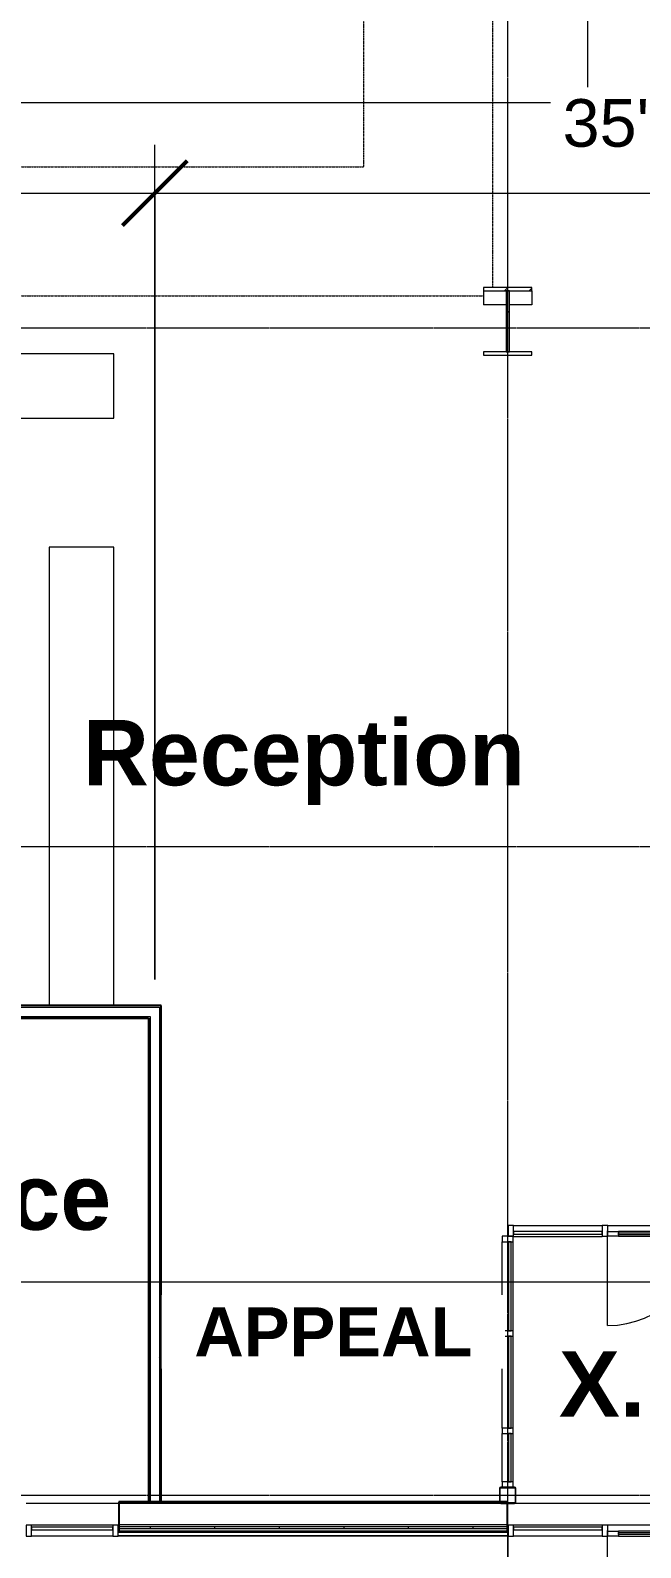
# Model space of a CAD drawing. Header units: inches. Extents: x 21753 to 28474, y -23238 to -20311.
# Drawn here: x 25803 to 26030, y -22804 to -22239 of the extents above; entities that cross this region are included whole.
import ezdxf

# ---------------------------------------------------------------- set-up
doc = ezdxf.new("R2010")
doc.units = ezdxf.units.IN
doc.header["$MEASUREMENT"] = 0
doc.linetypes.add('Dash 1_16_', pattern=[0.125, 0.0625, -0.0625])
doc.linetypes.add('Grid Line 1_2_', pattern=[0.875, 0.5, -0.125, 0.125, -0.125])
for name, color, linetype, lineweight in [('A-ANNO-DIMS', 211, 'Continuous', 9), ('A-ANNO-DIMS-192', 211, 'Continuous', 9), ('A-DOOR', 31, 'Continuous', 9), ('A-FLOR', 192, 'Continuous', 9), ('A-FLOR-CLRS', 90, 'Dash 1_16_', 9), ('A-GLAZ-CURT', 52, 'Continuous', 9), ('A-GLAZ-CWMG', 51, 'Continuous', 9), ('A-WALL', 113, 'Continuous', 9), ('A-WALL-PATT', 111, 'Continuous', 25), ('C-BLDG-PADS', 91, 'Continuous', 9), ('C-TOPO', 7, 'Continuous', 9), ('Conc', 7, 'Continuous', 9), ('G-ANNO-SYMB', 111, 'Continuous', 9), ('G-ANNO-TEXT', 231, 'Continuous', 9), ('I-WALL', 2, 'Continuous', 9), ('L-SITE-WALL', 31, 'Continuous', 9), ('M-AREA-IDEN', 171, 'Continuous', 9), ('Q-CASE', 31, 'Continuous', 9), ('S-BEAM', 12, 'Continuous', 9), ('S-COLS', 52, 'Continuous', 9), ('S-GRID', 1, 'Continuous', 9)]:
    doc.layers.add(name, color=color, linetype=linetype, lineweight=lineweight)
doc.styles.add('Arial_1', font='arial.ttf', dxfattribs={"height": 17.703593})
doc.styles.add('Arial_B', font='arialbd.ttf', dxfattribs={"height": 18.265612})
doc.styles.add('Arial_B_1', font='arialbd.ttf', dxfattribs={"height": 24.354149})
doc.dimstyles.new('Linear_-_3_32__Arial_2', dxfattribs={"dimscale": 12, "dimtxt": 18, "dimasz": 2, "dimexe": 1.5, "dimexo": 1, "dimgap": 1, "dimtad": 1, "dimrnd": 0.25, "dimzin": 1, "dimdsep": 46, "dimlunit": 4, "dimtxsty": 'Arial_1', "dimblk1": 'OBLIQUE', "dimblk2": 'OBLIQUE', "dimsah": 1, "dimcen": 0.09, "dimdle": 1.5, "dimazin": 0, "dimtfac": 1, "dimtdec": 4, "dimtix": 1, "dimtmove": 0, "dimatfit": 3, "dimfxl": 1, "dimtvp": 1, "dimtfill": 1, "dimfrac": 2, "dimtolj": 1, "dimtzin": 0, "dimarcsym": 2})
doc.dimstyles.new('Linear_-_3_32__Arial_3', dxfattribs={"dimscale": 12, "dimtxt": 18, "dimasz": 2, "dimexe": 1.5, "dimexo": 1, "dimgap": 1, "dimtad": 1, "dimrnd": 0.25, "dimzin": 1, "dimdsep": 46, "dimlunit": 4, "dimtxsty": 'Arial_1', "dimblk1": 'OBLIQUE', "dimblk2": 'OBLIQUE', "dimsah": 1, "dimcen": 0.09, "dimdle": 1.5, "dimazin": 0, "dimtfac": 1, "dimtdec": 4, "dimtix": 1, "dimtmove": 0, "dimatfit": 3, "dimfxl": 1, "dimtvp": 1, "dimtfill": 1, "dimfrac": 2, "dimtolj": 1, "dimtzin": 0, "dimarcsym": 2})
pattern_1 = [(45, (0, 0), (-19.00703, 19.00703), []), (45, (0, 28.8), (-19.00703, 19.00703), [])]
pattern_2 = [(0, (0, 0), (61.44, 15.36), [2.534, -43.546, 2.534, -43.546, -245.76]), (0, (0, 0), (61.44, 15.36), [-92.16, 2.534, -89.626, 2.534, -43.546, -107.52]), (0, (0, 0), (61.44, 15.36), [-230.4, 2.534, -28.186, 2.534, -74.266]), (120, (23.04, 7.68), (-44.02215, 45.528601), [2.534, -43.546, 2.534, -43.546, -245.76]), (120, (23.04, 7.68), (-44.02215, 45.528601), [-92.16, 2.534, -89.626, 2.534, -43.546, -107.52]), (120, (23.04, 7.68), (-44.02215, 45.528601), [-230.4, 2.534, -28.186, 2.534, -74.266]), (240, (30.72, 38.4), (-17.41785, -60.888601), [2.534, -43.546, 2.534, -43.546, -245.76]), (240, (30.72, 38.4), (-17.41785, -60.888601), [-92.16, 2.534, -89.626, 2.534, -43.546, -107.52]), (240, (30.72, 38.4), (-17.41785, -60.888601), [-230.4, 2.534, -28.186, 2.534, -74.266])]

# ---------------------------------------------------------------- blocks, each defined once
blk = doc.blocks.new('HSS-Hollow Structural Section-Column - HSS6X6X1_4-V9-First Floor Plan')
at = {"layer": 'S-COLS', "lineweight": 15}
for p, q in [((-3, 2.534), (-3, -2.534)), ((-2.767, -2.534), (-2.767, 2.534)), ((2.534, 3), (-2.534, 3)), ((-2.534, 2.767), (2.534, 2.767)), ((2.767, 2.534), (2.767, -2.534)), ((3, -2.534), (3, 2.534)), ((2.534, -2.767), (-2.534, -2.767)), ((-2.534, -3), (2.534, -3))]:
    blk.add_line(p, q, dxfattribs=at)
for centre, radius, start, end in [((-2.534, 2.534), 0.466, 90, 180), ((-2.534, 2.534), 0.233, 90, 180), ((2.534, 2.534), 0.466, 360, 90), ((2.534, 2.534), 0.233, 0, 90), ((-2.534, -2.534), 0.466, 180, 270), ((-2.534, -2.534), 0.233, 180, 270), ((2.534, -2.534), 0.233, 270, 360), ((2.534, -2.534), 0.466, 270, 360)]:
    blk.add_arc(centre, radius, start, end, dxfattribs=at)
blk = doc.blocks.new('Casework 1 - Casework 1-456223-First Floor Plan')
at = {"layer": 'Q-CASE'}
for p, q in [((25834.39, -22347.55), (25726.39, -22347.55)), ((25834.39, -22371.55), (25834.39, -22347.55)), ((25726.39, -22356.68), (25726.39, -22590.04)), ((25750.39, -22590.04), (25750.39, -22371.55)), ((25750.39, -22371.55), (25834.39, -22371.55)), ((25834.39, -22419.55), (25810.39, -22419.55)), ((25810.39, -22419.55), (25810.39, -22590.04)), ((25834.39, -22590.04), (25834.39, -22419.55))]:
    blk.add_line(p, q, dxfattribs=at)
blk = doc.blocks.new('Girt_C - 8_D-948186-First Floor Plan')
at = {"layer": 'S-BEAM'}
for p, q in [((25836.27, -22787.3), (25801.77, -22787.3)), ((26124.39, -22787.3), (25983.42, -22787.3)), ((25801.77, -22795.3), (25836.27, -22795.3)), ((25980.77, -22795.3), (26123.64, -22795.3))]:
    blk.add_line(p, q, dxfattribs=at)
blk = doc.blocks.new('System Panel - Glazed-827451-First Floor Plan')
at = {"layer": 'A-GLAZ-CURT'}
for p, q in [((16.53125, 1.25), (-16.53125, 1.25)), ((-16.53125, 1.25), (-16.53125, 0.25)), ((-16.53125, 0.25), (-16.53125, 1.25)), ((16.53125, 1.25), (-16.53125, 1.25)), ((-16.53125, 0.25), (16.53125, 0.25)), ((-16.53125, 0.25), (16.53125, 0.25)), ((16.53125, 0.25), (16.53125, 1.25)), ((16.53125, 1.25), (16.53125, 0.25))]:
    blk.add_line(p, q, dxfattribs=at)
blk = doc.blocks.new('Door_Single_Storefront - one-827452-First Floor Plan')
at = {"layer": 'A-DOOR'}
for p, q in [((-17.59375, -35.1875), (-17.59375, 0)), ((-17.59375, -0.25), (-13.59375, -0.25)), ((-13.59375, -2), (-17.59375, -2)), ((-13.59375, -0.25), (-13.59375, -2)), ((13.59375, -0.25), (-13.59375, -0.25)), ((-13.59375, -1.5), (-13.59375, -0.75)), ((-13.59375, -0.75), (13.59375, -0.75)), ((13.59375, -1.5), (-13.59375, -1.5)), ((-13.59375, -2), (13.59375, -2)), ((13.59375, -2), (13.59375, -0.25)), ((13.59375, -0.25), (17.59375, -0.25)), ((13.59375, -0.75), (13.59375, -1.5)), ((17.59375, -2), (13.59375, -2)), ((17.59375, -0.25), (17.59375, -2))]:
    blk.add_line(p, q, dxfattribs=at)
blk.add_arc((-17.59375, 0), 35.1875, 270, 0, dxfattribs=at)
blk = doc.blocks.new('Rectangular Mullion - Rectangular Mullion 1-779228-First Floor Plan')
at = {"layer": 'A-GLAZ-CWMG'}
for p, q in [((26016.08, -22795.43), (25983.02, -22795.43)), ((26016.08, -22799.43), (25983.02, -22799.43))]:
    blk.add_line(p, q, dxfattribs=at)
blk = doc.blocks.new('Rectangular Mullion - Rectangular Mullion 1-827460-First Floor Plan')
at = {"layer": 'A-GLAZ-CWMG', "lineweight": 13}
for p, q in [((0, 2), (-2, 2)), ((-2, 2), (-2, -2)), ((0, -2), (0, 2)), ((-2, -2), (0, -2))]:
    blk.add_line(p, q, dxfattribs=at)
blk = doc.blocks.new('Rectangular Mullion - Rectangular Mullion 1-827449-First Floor Plan')
at = {"layer": 'A-GLAZ-CWMG', "lineweight": 13}
for p, q in [((-1, 2), (1, 2)), ((-1, -2), (-1, 2)), ((1, 2), (1, -2)), ((1, -2), (-1, -2))]:
    blk.add_line(p, q, dxfattribs=at)
blk = doc.blocks.new('Rectangular Mullion - Rectangular Mullion 1-769169-First Floor Plan')
at = {"layer": 'A-GLAZ-CWMG'}
blk.add_line((24317.27, -22360.05), (24352.45, -22360.05), dxfattribs=at)
blk = doc.blocks.new('Rectangular Mullion - Rectangular Mullion 1-771670-First Floor Plan')
at = {"layer": 'A-GLAZ-CWMG'}
for p, q in [((25983.02, -22683.93), (26016.08, -22683.93)), ((25983.02, -22687.93), (26016.08, -22687.93))]:
    blk.add_line(p, q, dxfattribs=at)
blk = doc.blocks.new('Rectangular Mullion - Rectangular Mullion 1-827472-First Floor Plan')
at = {"layer": 'A-GLAZ-CWMG', "lineweight": 13}
for p, q in [((-2, 2), (0, 2)), ((-2, -2), (-2, 2)), ((0, 2), (0, -2)), ((0, -2), (-2, -2))]:
    blk.add_line(p, q, dxfattribs=at)
blk = doc.blocks.new('Rectangular Mullion - Rectangular Mullion 1-827470-First Floor Plan')
at = {"layer": 'A-GLAZ-CWMG', "lineweight": 13}
for p, q in [((-1, 2), (1, 2)), ((-1, -2), (-1, 2)), ((1, 2), (1, -2)), ((1, -2), (-1, -2))]:
    blk.add_line(p, q, dxfattribs=at)
blk = doc.blocks.new('System Panel - Glazed-V34-First Floor Plan')
at = {"layer": 'A-GLAZ-CURT'}
for p, q in [((16.59375, 1.25), (-16.59375, 1.25)), ((-16.59375, 1.25), (-16.59375, 0.25)), ((-16.59375, 0.25), (-16.59375, 1.25)), ((16.59375, 1.25), (-16.59375, 1.25)), ((-16.59375, 0.25), (16.59375, 0.25)), ((-16.59375, 0.25), (16.59375, 0.25)), ((16.59375, 0.25), (16.59375, 1.25)), ((16.59375, 1.25), (16.59375, 0.25))]:
    blk.add_line(p, q, dxfattribs=at)
blk = doc.blocks.new('System Panel - Glazed-827454-First Floor Plan')
at = {"layer": 'A-GLAZ-CURT'}
for p, q in [((17.09375, 1.25), (-17.09375, 1.25)), ((-17.09375, 1.25), (-17.09375, 0.25)), ((-17.09375, 0.25), (-17.09375, 1.25)), ((17.09375, 1.25), (-17.09375, 1.25)), ((-17.09375, 0.25), (17.09375, 0.25)), ((-17.09375, 0.25), (17.09375, 0.25)), ((17.09375, 0.25), (17.09375, 1.25)), ((17.09375, 1.25), (17.09375, 0.25))]:
    blk.add_line(p, q, dxfattribs=at)
blk = doc.blocks.new('System Panel - Glazed-836903-First Floor Plan')
at = {"layer": 'A-GLAZ-CURT'}
for p, q in [((9, 1.25), (-9, 1.25)), ((-9, 1.25), (-9, 0.25)), ((-9, 0.25), (-9, 1.25)), ((9, 1.25), (-9, 1.25)), ((-9, 0.25), (9, 0.25)), ((-9, 0.25), (9, 0.25)), ((9, 0.25), (9, 1.25)), ((9, 1.25), (9, 0.25))]:
    blk.add_line(p, q, dxfattribs=at)
blk = doc.blocks.new('Rectangular Mullion - Rectangular Mullion 1-V35-First Floor Plan')
at = {"layer": 'A-GLAZ-CWMG'}
for p, q in [((25978.89, -22723.12), (25978.89, -22689.93)), ((25982.89, -22723.12), (25982.89, -22689.93))]:
    blk.add_line(p, q, dxfattribs=at)
blk = doc.blocks.new('Rectangular Mullion - Rectangular Mullion 1-V14-First Floor Plan')
at = {"layer": 'A-GLAZ-CWMG'}
for p, q in [((24462.02, -22360.05), (24496.2, -22360.05)), ((24462.02, -22364.05), (24496.2, -22364.05))]:
    blk.add_line(p, q, dxfattribs=at)
blk = doc.blocks.new('Rectangular Mullion - Rectangular Mullion 1-784806-First Floor Plan')
at = {"layer": 'A-GLAZ-CWMG'}
for p, q in [((25978.89, -22779.3), (25978.89, -22761.3)), ((25982.89, -22779.3), (25982.89, -22761.3))]:
    blk.add_line(p, q, dxfattribs=at)
blk = doc.blocks.new('Rectangular Mullion - Rectangular Mullion 1-V36-First Floor Plan')
at = {"layer": 'A-GLAZ-CWMG', "lineweight": 13}
for p, q in [((-2, 2), (0, 2)), ((-2, -2), (-2, 2)), ((0, -2), (-2, -2))]:
    blk.add_line(p, q, dxfattribs=at)
blk = doc.blocks.new('Rectangular Mullion - Rectangular Mullion 1-836905-First Floor Plan')
at = {"layer": 'A-GLAZ-CWMG', "lineweight": 13}
for p, q in [((0, 2), (-2, 2)), ((-2, 2), (-2, -2)), ((0, -2), (0, 2)), ((-2, -2), (0, -2))]:
    blk.add_line(p, q, dxfattribs=at)
blk = doc.blocks.new('System Panel - Glazed-827476-First Floor Plan')
at = {"layer": 'A-GLAZ-CURT'}
for p, q in [((15.125, 1.25), (-15.125, 1.25)), ((-15.125, 1.25), (-15.125, 0.25)), ((-15.125, 0.25), (-15.125, 1.25)), ((15.125, 1.25), (-15.125, 1.25)), ((-15.125, 0.25), (15.125, 0.25)), ((-15.125, 0.25), (15.125, 0.25)), ((15.125, 0.25), (15.125, 1.25)), ((15.125, 1.25), (15.125, 0.25))]:
    blk.add_line(p, q, dxfattribs=at)
blk = doc.blocks.new('Rectangular Mullion - Rectangular Mullion 1-789464-First Floor Plan')
at = {"layer": 'A-GLAZ-CWMG'}
for p, q in [((25110.27, -22795.43), (25080.02, -22795.43)), ((25110.27, -22799.43), (25080.02, -22799.43))]:
    blk.add_line(p, q, dxfattribs=at)
blk = doc.blocks.new('Rectangular Mullion - Rectangular Mullion 1-827457-First Floor Plan')
at = {"layer": 'A-GLAZ-CWMG', "lineweight": 13}
for p, q in [((-2, 2), (0, 2)), ((-2, -2), (-2, 2)), ((0, 2), (0, -2)), ((0, -2), (-2, -2))]:
    blk.add_line(p, q, dxfattribs=at)
blk = doc.blocks.new('DIMBLOCK18-First Floor Plan')
at = {"layer": 'A-ANNO-DIMS-192'}
for p, q in [((25849.64, -22592.41), (25849.64, -22281.78)), ((25511.89, -22298.63), (25511.89, -22317.78)), ((25511.89, -22299.78), (25511.89, -22298.63)), ((25511.89, -22299.78), (25849.64, -22299.78)), ((25849.64, -22299.78), (25849.64, -22592.41))]:
    blk.add_line(p, q, dxfattribs=at)
at = {"layer": 'A-ANNO-DIMS-192', "lineweight": 50}
for p, q in [((25511.89, -22299.78), (25523.89, -22287.78)), ((25849.64, -22299.78), (25861.64, -22287.78)), ((25511.89, -22299.78), (25499.89, -22311.78)), ((25849.64, -22299.78), (25837.64, -22311.78))]:
    blk.add_line(p, q, dxfattribs=at)
at = {"layer": 'A-ANNO-DIMS-192', "color": 0, "insert": (25622.06, -22264.81), "char_height": 17.7036, "width": 140.8985, "attachment_point": 1, "line_spacing_factor": 0.938532, "style": 'Arial_1', "bg_fill": 3, "box_fill_scale": 1.25, "bg_fill_color": 0, "bg_fill_transparency": 0}
blk.add_mtext('28\' - 1 3/4"', dxfattribs=at)
blk = doc.blocks.new('_Oblique')
at = {"color": 0, "linetype": 'ByBlock', "lineweight": -2}
blk.add_line((-0.5, -0.5), (0.5, 0.5), dxfattribs=at)
blk = doc.blocks.new('DIMBLOCK19-First Floor Plan')
at = {"layer": 'A-ANNO-DIMS-192'}
for p, q in [((25849.64, -22592.41), (25849.64, -22281.78)), ((26270.39, -22294.81), (26270.39, -22317.78)), ((26270.39, -22299.78), (26270.39, -22294.81)), ((25849.64, -22299.78), (26288.39, -22299.78)), ((25849.64, -22299.78), (25849.64, -22592.41))]:
    blk.add_line(p, q, dxfattribs=at)
at = {"layer": 'A-ANNO-DIMS-192', "lineweight": 50}
for p, q in [((25849.64, -22299.78), (25861.64, -22287.78)), ((26270.39, -22299.78), (26282.39, -22287.78)), ((25849.64, -22299.78), (25837.64, -22311.78)), ((26270.39, -22299.78), (26258.39, -22311.78))]:
    blk.add_line(p, q, dxfattribs=at)
at = {"layer": 'A-ANNO-DIMS-192', "color": 0, "insert": (26001.31, -22264.81), "char_height": 17.7036, "width": 140.8985, "attachment_point": 1, "line_spacing_factor": 0.938532, "style": 'Arial_1', "bg_fill": 3, "box_fill_scale": 1.25, "bg_fill_color": 0, "bg_fill_transparency": 0}
blk.add_mtext('35\' - 0 3/4"', dxfattribs=at)

msp = doc.modelspace()

# ---------------------------------------------------------------- hatches: boundary and pattern name
at = {"layer": 'A-WALL-PATT', "lineweight": 9}
h = msp.add_hatch(dxfattribs=at)
h.set_pattern_fill('FP_8', color=256, style=0, pattern_type=2)
h.set_pattern_definition(pattern_2)
h.paths.add_polyline_path([(25851.39, -22786.678), (25852.015, -22786.678), (25852.015, -22602.662), (25851.39, -22602.662), (25851.39, -22724.11)], flags=0)
h = msp.add_hatch(dxfattribs=at)
h.set_pattern_fill('FP_8', color=256, style=0, pattern_type=2)
h.set_pattern_definition(pattern_2)
h.paths.add_polyline_path([(25847.89, -22606.787), (25847.89, -22606.162), (25784.89, -22606.162), (25784.89, -22606.787), (25847.265, -22606.787)], flags=0)
h.paths.add_polyline_path([(25725.515, -22606.787), (25752.89, -22606.787), (25752.89, -22606.162), (25725.515, -22606.162)], flags=0)
h = msp.add_hatch(dxfattribs=at)
h.set_pattern_fill('FP_10', color=256, style=0, pattern_type=2)
h.set_pattern_definition([(0, (0, 0), (0, 24), []), (90, (0, 0), (-24, 1e-15), [])])
h.paths.add_polyline_path([(25836.265, -22796.803), (25980.765, -22796.803), (25980.765, -22796.053), (25836.265, -22796.053)], flags=0)
at = {"layer": 'S-COLS'}
h = msp.add_hatch(dxfattribs=at)
h.set_pattern_fill('FP_1', color=256, style=0, pattern_type=2)
h.set_pattern_definition(pattern_1)
h.paths.add_polyline_path([(25989.89, -22336.192), (25989.89, -22334.939), (25971.89, -22334.939), (25971.89, -22336.192)], flags=0)
h = msp.add_hatch(dxfattribs=at)
h.set_pattern_fill('FP_1', color=256, style=0, pattern_type=2)
h.set_pattern_definition(pattern_1)
h.paths.add_polyline_path([(25981.515, -22358.803), (25981.515, -22336.192), (25980.265, -22336.192), (25980.265, -22358.803)], flags=0)

# ---------------------------------------------------------------- linework, layer by layer
at = {"layer": 'A-FLOR'}
for p, q in [((26010.64, -22266.053), (26010.64, -21134.553)), ((24603.39, -22266.053), (26010.64, -22266.053))]:
    msp.add_line(p, q, dxfattribs=at)
at = {"layer": 'A-FLOR-CLRS'}
for p, q in [((25927.39, -22290.053), (25927.39, -21134.553)), ((25975.39, -22334.939), (25975.39, -21159.272)), ((24651.39, -22290.053), (25927.39, -22290.053)), ((25700.39, -22338.053), (25971.89, -22338.053))]:
    msp.add_line(p, q, dxfattribs=at)
at = {"layer": 'A-WALL'}
for p, q in [((25784.89, -22602.662), (25851.39, -22602.662)), ((25851.39, -22602.662), (25851.39, -22786.678)), ((25784.89, -22606.162), (25847.89, -22606.162)), ((25847.89, -22606.162), (25847.89, -22786.678)), ((25978.356, -22787.303), (25836.265, -22787.303)), ((25980.765, -22795.303), (25836.265, -22795.303)), ((25980.765, -22796.053), (25836.265, -22796.053)), ((25980.765, -22796.803), (25836.265, -22796.803)), ((25980.765, -22797.678), (25836.265, -22797.678))]:
    msp.add_line(p, q, dxfattribs=at)
at = {"layer": 'C-BLDG-PADS'}
msp.add_line((25836.015, -22799.303), (25981.015, -22799.303), dxfattribs=at)
at = {"layer": 'C-TOPO'}
msp.add_line((25981.015, -22799.303), (25836.015, -22799.303), dxfattribs=at)
at = {"layer": 'Conc'}
msp.add_line((25981.015, -22892.067), (25981.015, -22799.428), dxfattribs=at)
at = {"layer": 'G-ANNO-SYMB'}
msp.add_line((26316.226, -22705.015), (21999.999, -22705.015), dxfattribs=at)
at = {"layer": 'I-WALL', "lineweight": 25}
for p, q in [((25852.015, -22602.037), (25784.89, -22602.037)), ((25852.015, -22786.678), (25852.015, -22602.037)), ((25784.89, -22606.787), (25847.265, -22606.787)), ((25847.265, -22606.787), (25847.265, -22786.678))]:
    msp.add_line(p, q, dxfattribs=at)
at = {"layer": 'L-SITE-WALL', "lineweight": 25}
for p, q in [((25977.89, -22786.678), (25836.265, -22786.678)), ((25836.265, -22786.678), (25836.265, -22797.928)), ((25980.765, -22786.678), (25978.116, -22786.678)), ((25980.765, -22787.07), (25980.765, -22786.678)), ((25980.765, -22797.928), (25980.765, -22787.303)), ((25836.265, -22797.928), (25980.765, -22797.928))]:
    msp.add_line(p, q, dxfattribs=at)
at = {"layer": 'S-COLS', "lineweight": 15}
for p, q in [((25989.89, -22334.939), (25971.89, -22334.939)), ((25971.89, -22334.939), (25971.89, -22336.192)), ((25971.89, -22336.192), (25989.89, -22336.192)), ((25981.515, -22336.192), (25980.265, -22336.192)), ((25980.265, -22336.192), (25980.265, -22358.803)), ((25981.515, -22358.803), (25981.515, -22336.192)), ((25989.89, -22336.192), (25989.89, -22334.939)), ((25971.89, -22358.803), (25971.89, -22360.053)), ((25989.89, -22358.803), (25971.89, -22358.803)), ((25971.89, -22360.053), (25989.89, -22360.053)), ((25980.265, -22358.803), (25981.515, -22358.803)), ((25989.89, -22360.053), (25989.89, -22358.803))]:
    msp.add_line(p, q, dxfattribs=at)
at = {"layer": 'S-COLS'}
for p, q in [((25971.89, -22336.192), (25971.89, -22341.306)), ((25989.89, -22336.192), (25989.89, -22341.306)), ((25980.265, -22341.306), (25971.89, -22341.306)), ((25989.89, -22341.306), (25981.515, -22341.306))]:
    msp.add_line(p, q, dxfattribs=at)
at = {"layer": 'S-GRID', "linetype": 'Grid Line 1_2_'}
for p, q in [((25980.89, -23081.576), (25980.89, -20779.921)), ((26376.857, -22350.053), (21994.798, -22350.053)), ((26376.857, -22784.303), (21994.798, -22784.303))]:
    msp.add_line(p, q, dxfattribs=at)

# ---------------------------------------------------------------- block references
at = {"layer": 'A-DOOR'}
for p in [(26035.671, -22685.928), (26035.671, -22797.428)]:
    msp.add_blockref('Door_Single_Storefront - one-827452-First Floor Plan', p, dxfattribs=at)
at = {"layer": 'A-GLAZ-CURT'}
for name, p, rotation in [('System Panel - Glazed-827451-First Floor Plan', (25999.546, -22685.928), 180), ('System Panel - Glazed-V34-First Floor Plan', (25980.89, -22706.522), 270), ('System Panel - Glazed-827454-First Floor Plan', (25980.89, -22742.209), 270), ('System Panel - Glazed-836903-First Floor Plan', (25980.89, -22770.303), 270)]:
    msp.add_blockref(name, p, dxfattribs=dict(at, rotation=rotation))
for name, p in [('System Panel - Glazed-827476-First Floor Plan', (25818.89, -22797.428)), ('System Panel - Glazed-827451-First Floor Plan', (25999.546, -22797.428))]:
    msp.add_blockref(name, p, dxfattribs=at)
at = {"layer": 'A-GLAZ-CWMG'}
for name, p, rotation in [('Rectangular Mullion - Rectangular Mullion 1-836905-First Floor Plan', (25980.89, -22687.928), 90), ('Rectangular Mullion - Rectangular Mullion 1-V14-First Floor Plan', (3618.837, -47221.318), 90), ('Rectangular Mullion - Rectangular Mullion 1-827460-First Floor Plan', (25801.765, -22797.428), 180), ('Rectangular Mullion - Rectangular Mullion 1-827460-First Floor Plan', (25981.015, -22797.428), 180)]:
    msp.add_blockref(name, p, dxfattribs=dict(at, rotation=rotation))
at = {"layer": 'A-GLAZ-CWMG', "extrusion": (0, 0, -1)}
for name, p in [('Rectangular Mullion - Rectangular Mullion 1-827472-First Floor Plan', (-25981.015, -22685.928)), ('Rectangular Mullion - Rectangular Mullion 1-827470-First Floor Plan', (-26017.078, -22685.928))]:
    msp.add_blockref(name, p, dxfattribs=at)
at = {"layer": 'A-GLAZ-CWMG'}
for name, p in [('Rectangular Mullion - Rectangular Mullion 1-771670-First Floor Plan', (0, 0)), ('Rectangular Mullion - Rectangular Mullion 1-769169-First Floor Plan', (1700.812, -323.875)), ('Rectangular Mullion - Rectangular Mullion 1-V35-First Floor Plan', (0, 0)), ('Rectangular Mullion - Rectangular Mullion 1-784806-First Floor Plan', (0, 0)), ('Rectangular Mullion - Rectangular Mullion 1-789464-First Floor Plan', (723.75, 0)), ('Rectangular Mullion - Rectangular Mullion 1-779228-First Floor Plan', (0, 0))]:
    msp.add_blockref(name, p, dxfattribs=at)
at = {"layer": 'A-GLAZ-CWMG', "extrusion": (0, 0, -1)}
for name, p, rotation in [('Rectangular Mullion - Rectangular Mullion 1-827470-First Floor Plan', (-25980.89, -22724.115), 270), ('Rectangular Mullion - Rectangular Mullion 1-827470-First Floor Plan', (-25980.89, -22760.303), 270), ('Rectangular Mullion - Rectangular Mullion 1-V36-First Floor Plan', (-25980.89, -22781.303), 270), ('Rectangular Mullion - Rectangular Mullion 1-827457-First Floor Plan', (-25836.015, -22797.428), 180), ('Rectangular Mullion - Rectangular Mullion 1-827449-First Floor Plan', (-26017.078, -22797.428), 180)]:
    msp.add_blockref(name, p, dxfattribs=dict(at, rotation=rotation))
at = {"layer": 'Q-CASE'}
msp.add_blockref('Casework 1 - Casework 1-456223-First Floor Plan', (0, -12), dxfattribs=at)
at = {"layer": 'S-BEAM'}
msp.add_blockref('Girt_C - 8_D-948186-First Floor Plan', (0, 0), dxfattribs=at)
at = {"layer": 'S-COLS', "rotation": 180}
msp.add_blockref('HSS-Hollow Structural Section-Column - HSS6X6X1_4-V9-First Floor Plan', (25980.89, -22784.303), dxfattribs=at)

# ---------------------------------------------------------------- texts
at = {"layer": 'M-AREA-IDEN', "char_height": 24.3541, "attachment_point": 2, "line_spacing_factor": 0.938532, "style": 'Arial_B_1'}
for s, insert, width in [('Reception', (25905.089, -22495.786), 190.944), ('Office', (25785.193, -22661.143), 112.032), ('X. Vest', (26056.671, -22730.669), 131.328)]:
    msp.add_mtext(s, dxfattribs=dict(at, insert=insert, width=width))

# ---------------------------------------------------------------- next in the draw order: texts
at = {"layer": 'G-ANNO-TEXT', "color": 7, "insert": (25916.056, -22714.337), "char_height": 18.2656, "width": 118.584, "attachment_point": 2, "line_spacing_factor": 0.938532, "style": 'Arial_B', "bg_fill": 3, "box_fill_scale": 1.25, "bg_fill_color": 0, "bg_fill_transparency": 0}
msp.add_mtext('APPEAL', dxfattribs=at)

# ---------------------------------------------------------------- next in the draw order: dimensions: what is measured, and where the dimension line sits
at = {"layer": 'A-ANNO-DIMS'}
dim = msp.add_linear_dim(base=(25849.64, -22299.777), p1=(25511.89, -22310.625), p2=(25849.64, -22604.412), dimstyle='Linear_-_3_32__Arial_3', override={"dimpost": '<>', "dimfxl": 447.644825}, dxfattribs=at)
dim.commit()
dim.dimension.update_dxf_attribs({"geometry": 'DIMBLOCK18-First Floor Plan', "text_midpoint": (25680.765, -22278.617)})

# ---------------------------------------------------------------- next in the draw order: dimensions: what is measured, and where the dimension line sits
dim = msp.add_linear_dim(base=(26270.39, -22299.777), p1=(25849.64, -22604.412), p2=(26270.39, -22282.806), dimstyle='Linear_-_3_32__Arial_2', override={"dimpost": '<>', "dimfxl": 529.585501}, dxfattribs=at)
dim.commit()
dim.dimension.update_dxf_attribs({"geometry": 'DIMBLOCK19-First Floor Plan', "text_midpoint": (26060.015, -22278.617)})

# ---------------------------------------------------------------- next in the draw order: linework, layer by layer
at = {"layer": 'S-GRID', "linetype": 'Grid Line 1_2_'}
msp.add_line((26376.857, -22543.053), (21994.798, -22543.053), dxfattribs=at)

doc.saveas('drawing.dxf')
